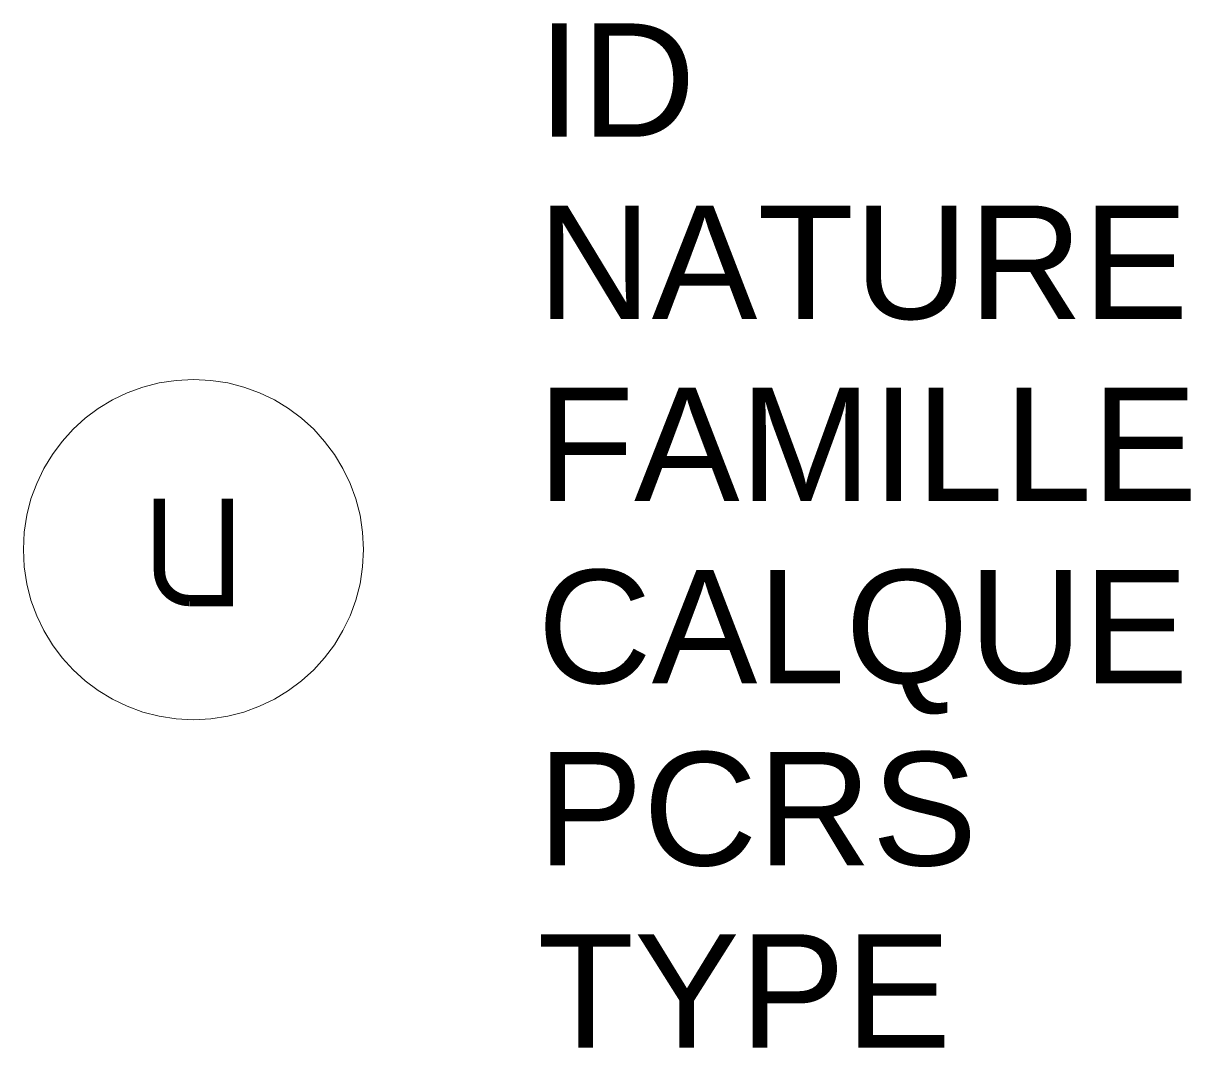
# Model space of a CAD drawing. Header units: metres. Extents: x -0.3 to 1.76, y -0.88 to 0.93.
import ezdxf

# ---------------------------------------------------------------- set-up
doc = ezdxf.new("R2010")
doc.units = ezdxf.units.M
doc.linetypes.add('Socle_Continu', pattern=[2.5, 2.5, 0])
doc.layers.add('UNITA_SCS', color=54, linetype='Socle_Continu', lineweight=13)
doc.styles.get("Standard").update_dxf_attribs({"font": 'arial.ttf'})

msp = doc.modelspace()

# ---------------------------------------------------------------- linework, layer by layer
at = {"layer": 'UNITA_SCS', "linetype": 'Socle_Continu', "const_width": 0.02, "flags": 128}
msp.add_lwpolyline([(-0.0599, 0.0899), (-0.0599, -0.0375, 0.410802), (-0.0075, -0.0899), (0.0599, -0.0899), (0.0599, 0.0899)], format="xyb", dxfattribs=at)
at = {"layer": 'UNITA_SCS', "linetype": 'Socle_Continu'}
msp.add_circle((0, 0), 0.3, dxfattribs=at)

# ---------------------------------------------------------------- texts
at = {"layer": 'UNITA_SCS', "linetype": 'Socle_Continu', "flags": 9}
for tag, p, s in [('ID', (0.6066, 0.728), 'DP_0241'), ('NATURE', (0.6066, 0.4067), 'Tampon unitaire circulaire'), ('FAMILLE', (0.6066, 0.0855), 'Unitaire'), ('CALQUE', (0.6066, -0.2358), 'UNITA_SCS'), ('PCRS', (0.6066, -0.5571), 'AffleurantSymbole'), ('TYPE', (0.6066, -0.8784), 'NR')]:
    msp.add_attdef(tag, p, s, height=0.2, dxfattribs=at)

doc.saveas('drawing.dxf')
